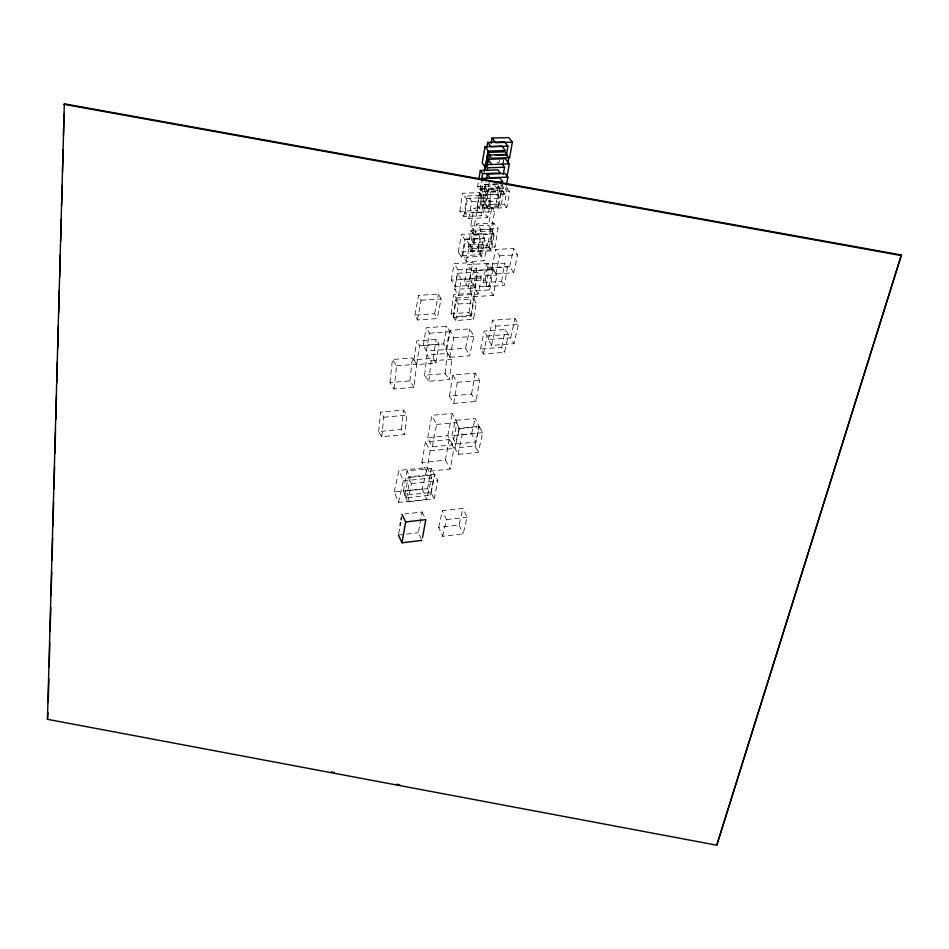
<?xml version="1.0" encoding="UTF-8"?>
<svg xmlns="http://www.w3.org/2000/svg" width="949" height="949" viewBox="0 0 949 949"><rect width="100%" height="100%" fill="white"/><g stroke="black" fill="none" stroke-linecap="round" stroke-linejoin="round"><path stroke-width="0.71" stroke-dasharray="4.75 3.56" d="M378.615 431.546L380.62 412.115L403.527 410.063L406.813 415.14L404.665 434.559L381.771 436.73L378.615 431.546L401.415 429.411L404.665 434.559M381.771 436.73L383.799 417.228L380.62 412.115M389.944 382.577L392.447 359.505L412.459 357.939L416.694 364.214L414.025 387.299L394.037 388.995L389.944 382.577L409.838 380.929L414.025 387.299M394.037 388.995L396.575 365.816L392.447 359.505M401.415 429.411L403.527 410.063M424.642 375.246L426.884 354.973L447.43 353.396L451.783 359.28L449.411 379.553L428.865 381.261L424.642 375.246L445.093 373.574L449.411 379.553M428.865 381.261L431.131 360.893L426.884 354.973M409.838 380.929L412.459 357.939M445.093 373.574L447.43 353.396M451.036 313.799L453.693 294.475L471.7 293.3L474.298 296.835L471.523 316.136L453.551 317.393L451.036 313.799L468.948 312.553L471.523 316.136M453.551 317.393L456.244 298.022L453.693 294.475M459.874 211.319L462.46 193.288L479.803 192.552L483.883 197.7L481.167 215.743L463.836 216.562L459.874 211.319L477.122 210.524L481.167 215.743M468.948 312.553L471.7 293.3M463.836 216.562L466.457 198.46L462.46 193.288M477.122 210.524L479.803 192.552M413.906 359.813L416.753 340.905L436.125 339.445L438.996 344.155L435.994 363.028L416.67 364.594L413.906 359.813L433.171 358.271L435.994 363.028M453.159 316.646L455.65 300.121L473.492 298.923L476.173 302.778L473.563 319.291L455.757 320.56L453.159 316.646L470.918 315.4L473.563 319.291M416.67 364.594L419.553 345.65L416.753 340.905M455.757 320.56L458.272 303.988L455.65 300.121M502.579 182.991L500.147 198.116L482.958 198.863L479.945 194.936L482.068 181.176M473.919 242.47L476.801 223.917L493.871 223.074L498.023 228.555L494.998 247.096L477.952 248.033L473.919 242.47L490.894 241.556L494.998 247.096M482.958 198.863L485.532 182.303M433.171 358.271L436.125 339.445M477.952 248.033L480.882 229.421L476.801 223.917M470.918 315.4L473.492 298.923M483.266 282.612L486.185 264.273L504.583 263.193L507.478 267.084L504.441 285.388L486.09 286.562L483.266 282.612L501.57 281.462L504.441 285.388M469.933 248.78L472.626 231.959L491.997 230.963L494.31 234.118L491.499 250.904L472.175 251.983L469.933 248.78L489.209 247.713L491.499 250.904M500.147 198.116L497.074 194.213L498.605 184.616M486.09 286.562L489.032 268.187L486.185 264.273M472.175 251.983L474.891 235.127L472.626 231.959M488.261 208.483L485.924 205.352L488.557 189.088L490.918 192.196L488.261 208.483L506.802 207.629L509.554 191.401L507.134 188.317L486.374 189.183L482.839 184.462L500.431 183.75L504.026 188.448L501.025 206.063L483.456 206.87L479.957 202.09L482.839 184.462M490.894 241.556L493.871 223.074M449.423 396.065L452.875 375.021L475.141 373.159L479.66 380.383L476.007 401.403L453.776 403.408L449.423 396.065L471.546 394.108L476.007 401.403M423.242 345.483L426.196 327.737L446.789 326.242L450.028 331.723L446.932 349.434L426.374 351.035L423.242 345.483L443.717 343.918L446.932 349.434M483.456 206.87L486.374 189.183M470.135 291.177L473.492 270.821L493.1 269.635L496.92 275.08L493.397 295.412L473.824 296.717L470.135 291.177L489.625 289.92L493.397 295.412M453.776 403.408L457.288 382.293L452.875 375.021M501.57 281.462L504.583 263.193M426.374 351.035L429.363 333.253L426.196 327.737M490.586 249.801L487.703 245.637L490.514 229.444L493.433 233.561L490.586 249.801L471.012 250.88L468.189 246.704L470.906 230.441L491.238 229.397L494.69 211.603L491.879 207.368L473.978 208.175L470.668 226.016L473.397 230.299L476.742 212.434L473.978 208.175M473.824 296.717L477.228 276.289L473.492 270.821M489.209 247.713L491.997 230.963M421.902 462.566L425.377 441.914L449.043 439.589L453.93 448.414L450.229 469.043L426.599 471.534L421.902 462.566L445.401 460.146L450.229 469.043M464.986 212.944L467.869 195.957L486.707 195.138L490.633 200.666L487.62 217.653L468.794 218.555L464.986 212.944L483.729 212.066L487.62 217.653M498.225 184.687L497.454 189.065L479.886 189.8L477.584 186.597L478.498 181.235M471.012 250.88L473.753 234.593L470.906 230.441M501.025 206.063L497.454 201.318L500.431 183.75M506.802 207.629L504.417 204.521L507.134 188.317M454.749 289.409L457.501 273.288L477.323 272.09L481.179 277.998L478.284 294.107L458.486 295.4L454.749 289.409L474.464 288.14L478.284 294.107M468.794 218.555L471.712 201.508L467.869 195.957M426.599 471.534L430.134 450.811L425.377 441.914M479.886 189.8L481.262 181.745M506.363 185.577L504.868 194.047L487.134 194.818L484.453 191.117L485.888 182.623M487.134 194.818L489.803 179.207M403.479 491.274L407.002 470.953L431.261 468.415L434.523 474.797L430.787 495.07L406.611 497.739L403.479 491.274L427.572 488.652L430.787 495.07M458.486 295.4L461.285 279.231L457.501 273.288M471.546 394.108L475.141 373.159M489.625 289.92L493.1 269.635M398.651 533.694L400.098 525.39M406.611 497.739L410.17 477.383L407.002 470.953M443.717 343.918L446.789 326.242M499.577 159.729L499.103 162.445L496.291 162.54M503.077 162.599L503.539 159.907M451.273 280.169L454.18 263.597L472.709 262.517L476.659 268.721L473.622 285.281L455.117 286.456L451.273 280.169L469.708 279.03L473.622 285.281M483.729 212.066L486.707 195.138M503.148 162.765L503.634 160.049M504.868 194.047L502.128 190.381L502.875 186.146M455.117 286.456L458.059 269.836L454.18 263.597M474.464 288.14L477.323 272.09M445.401 460.146L449.043 439.589M464.619 281.378L467.608 264.617L488.308 263.395L492.163 269.302L489.02 286.04L468.355 287.357L464.619 281.378L485.2 280.085L489.02 286.04M458.284 252.066L461.499 234.356L481.38 233.324L484.785 238.59L481.428 256.277L461.582 257.404L458.284 252.066L478.059 250.963L481.428 256.277M477.288 205.162L480.289 188.543L499.02 187.772L501.345 191.093L498.225 207.677L479.553 208.531L477.288 205.162L495.924 204.32L498.225 207.677M479.553 208.531L482.578 191.888L480.289 188.543M468.355 287.357L471.392 270.548L467.608 264.617M461.582 257.404L464.832 239.646L461.499 234.356M421.392 539.103L418.319 532.721L422.091 512.009L404.891 513.978M427.572 488.652L431.261 468.415M469.708 279.03L472.709 262.517M485.2 280.085L488.308 263.395M427.667 437.667L431.866 415.294L452.175 413.432L456.991 422.495L452.566 444.832L432.317 446.849L427.667 437.667L447.821 435.71L452.566 444.832M462.721 255.672L465.864 238.911L483.539 237.985L487.347 243.988L484.061 260.738L466.422 261.758L462.721 255.672L480.289 254.676L484.061 260.738M478.059 250.963L481.38 233.324M495.924 204.32L499.02 187.772M414.903 315.068L418.628 295.353L438.497 294.071L441.107 298.935L437.204 318.603L417.418 319.979L414.903 315.068L434.63 313.704L437.204 318.603M466.422 261.758L469.601 244.949L465.864 238.911M432.317 446.849L436.576 424.428L431.866 415.294M417.418 319.979L421.178 300.24L418.628 295.353M491.238 229.397L488.45 225.127L491.879 207.368M404.784 495.283L408.331 476.956L434.725 474.18L437.892 480.752L434.108 499.02L407.809 501.938L404.784 495.283L430.988 492.424L434.108 499.02M480.289 254.676L483.539 237.985M434.63 313.704L438.497 294.071M407.809 501.938L411.403 483.587L408.331 476.956M447.821 435.71L452.175 413.432M454.82 447.964L458.794 428.296L479.126 426.35L482.555 432.697L478.391 452.329L458.142 454.381L454.82 447.964L475.01 445.947L478.391 452.329M458.142 454.381L462.163 434.689L458.794 428.296M480.526 349.007L484.156 331.094L505.402 329.528L508.367 334.439L504.571 352.304L483.397 353.977L480.526 349.007L501.641 347.358L504.571 352.304M430.988 492.424L434.725 474.18M483.397 353.977L487.062 336.041L484.156 331.094M491.938 267.499L495.663 249.48L513.551 248.496L517.549 254.795L513.682 272.79L495.829 273.87L491.938 267.499L509.72 266.444L513.682 272.79M495.829 273.87L499.589 255.815L495.663 249.48M445.816 349.73L449.897 330.288L469.85 328.852L473.883 336.337L469.601 355.745L449.707 357.31L445.816 349.73L465.639 348.212L469.601 355.745M475.01 445.947L479.126 426.35M501.641 347.358L505.402 329.528M449.707 357.31L453.836 337.832L449.897 330.288M509.72 266.444L513.551 248.496M465.639 348.212L469.85 328.852M394.226 491.95L398.971 470.419L427.228 467.537L431.736 477.916L426.659 499.376L398.509 502.436L394.226 491.95L422.234 488.972L427.228 467.537M488.272 339.517L492.531 320.216L515.034 318.615L518.451 324.451L513.978 343.704L491.558 345.424L488.272 339.517L510.621 337.832L513.978 343.704M451.949 435.615L455.354 420.336L475.152 418.497L479.34 426.813L475.781 442.056L456.006 444.002L451.949 435.615L471.629 433.729L475.781 442.056M491.558 345.424L495.864 326.088L492.531 320.216M398.509 502.436L403.325 480.882L398.971 470.419M438.652 527.407L442.388 510.728L462.91 508.403L467.086 517.241L463.159 533.884L442.685 536.327L438.652 527.407L459.043 525.022L462.91 508.403M456.006 444.002L459.458 428.699L455.354 420.336M442.685 536.327L446.457 519.625L442.388 510.728M510.621 337.832L515.034 318.615M471.629 433.729L475.152 418.497M398.402 535.082L418.319 532.721M446.457 519.625L467.086 517.241M411.403 483.587L437.892 480.752M410.17 477.383L434.523 474.797M403.325 480.882L431.736 477.916M430.134 450.811L453.93 448.414M462.163 434.689L482.555 432.697M459.458 428.699L479.34 426.813M436.576 424.428L456.991 422.495M383.799 417.228L406.813 415.14M457.288 382.293L479.66 380.383M396.575 365.816L416.694 364.214M431.131 360.893L451.783 359.28M419.553 345.65L438.996 344.155M487.062 336.041L508.367 334.439M429.363 333.253L450.028 331.723M453.836 337.832L473.883 336.337M495.864 326.088L518.451 324.451M458.272 303.988L476.173 302.778M421.178 300.24L441.107 298.935M456.244 298.022L474.298 296.835M477.228 276.289L496.92 275.08M461.285 279.231L481.179 277.998M458.059 269.836L476.659 268.721M489.032 268.187L507.478 267.084M471.392 270.548L492.163 269.302M499.589 255.815L517.549 254.795M468.189 246.704L487.703 245.637M469.601 244.949L487.347 243.988M473.753 234.593L493.433 233.561M474.891 235.127L494.31 234.118M464.832 239.646L484.785 238.59M470.668 226.016L488.45 225.127M480.882 229.421L498.023 228.555M476.742 212.434L494.69 211.603M479.957 202.09L497.454 201.318M485.924 205.352L504.417 204.521M479.945 194.936L497.074 194.213M466.457 198.46L483.883 197.7M471.712 201.508L490.633 200.666M484.453 191.117L502.128 190.381M482.578 191.888L501.345 191.093M490.918 192.196L509.554 191.401M497.288 184.153L484.571 184.675L482.365 181.567M477.584 186.597L495.117 185.874L497.454 189.065M422.091 512.009L425.199 518.356M459.043 525.022L463.159 533.884M422.234 488.972L426.659 499.376"/><path stroke-width="1.42" d="M47.45 719.318L64.33 103.797L901.408 254.984L716.768 845.203L47.45 719.318L47.948 712.663M48.221 702.296L48.862 678.594M49.182 666.744L49.822 643.031M50.143 631.18L50.771 607.479M51.092 595.628L51.732 571.927M52.053 560.076L52.646 537.858M52.966 526.007L53.607 502.306M53.963 488.972L54.568 466.742M54.923 453.408L55.517 431.19M55.837 419.339L56.477 395.638M56.833 382.305L57.391 361.569M57.759 348.236L58.352 326.017M58.708 312.684L59.312 290.453M59.668 277.12L60.261 254.901M60.629 241.568L61.222 219.349M61.578 206.016L62.148 185.28M62.504 171.947L63.097 149.728M63.5 134.912L64.058 114.165M486.754 147.854L487.656 142.409L504.512 141.887L507.929 146.182L506.292 155.707M486.742 166.3L487.905 159.29L505.236 158.697L509.257 163.809L507.086 176.407M478.948 178.554L480.313 170.512L497.917 169.859L500.277 173.015L482.626 173.679L480.313 170.512M484.975 146.704L488.272 151.081L505.307 150.523L501.95 146.158L484.975 146.704L482.211 163.038L485.473 167.475M485.129 168.625L487.869 152.374L504.951 151.816L507.241 154.758L495.817 155.15M481.487 180.405L482.626 173.679M485.71 166.099L488.272 151.081M491.143 143.429L492.057 138.068L508.771 137.569L512.377 142.16L509.518 158.234M486.612 178.376L487.335 174.13L505.105 173.453L507.869 177.095L506.612 184.165M487.857 163.24L489.269 155.043L506.315 154.462L508.783 157.676L507.81 163.133M400.098 525.39L400.573 522.614M401.059 519.85L401.546 517.075M484.085 171.757L485.307 164.758L509.257 163.809M421.997 540.372L401.996 542.792L405.662 521.962L402.02 514.311M487.039 170.63L487.537 167.831L485.307 164.758M503.302 174.201L504.571 167.202L502.294 164.141M422.507 537.609L425.816 519.625L405.662 521.962M901.408 254.984L716.768 845.203M495.603 181.9L502.804 181.615L499.708 177.76L482.495 178.424M507.869 177.095L490.04 177.783L487.335 174.13M487.537 167.831L504.571 167.202M508.783 157.676L491.677 158.269L489.269 155.043M507.929 146.182L491.001 146.727L487.656 142.409M512.377 142.16L495.603 142.682L492.057 138.068M63.927 104.319L901.55 255.613M331.367 771.917L334.273 772.462M396.812 784.23L399.719 784.776M487.905 159.29L491.843 164.438M487.869 152.374L490.111 155.339M398.402 535.082L401.996 542.792"/></g></svg>
